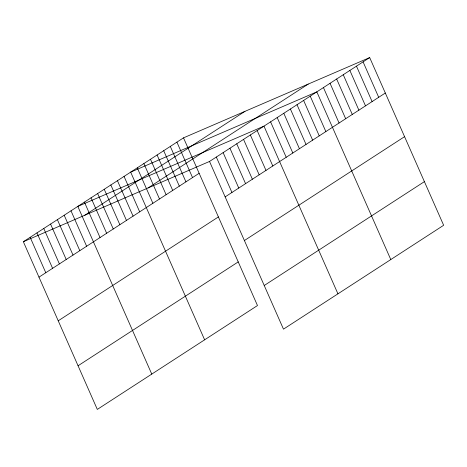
<?xml version="1.0" encoding="UTF-8"?>
<svg xmlns="http://www.w3.org/2000/svg" width="467" height="467" viewBox="0 0 467 467"><rect width="100%" height="100%" fill="white"/><g stroke="black" fill="none" stroke-linecap="round" stroke-linejoin="round"><path stroke-width="0.7" d="M183.519 137.853L257.48 305.546L97.311 409.413L23.35 241.719L183.519 137.853L369.689 57.587L443.65 225.281L283.481 329.147L209.52 161.454L369.689 57.587M84.784 215.229L244.953 111.368M148.08 187.938L308.255 84.078M38.977 277.153L199.146 173.286M225.147 196.887L385.316 93.021M58.229 320.8L218.398 216.933M244.399 240.534L404.568 136.668M78.059 365.766L238.234 261.899M264.229 285.5L424.398 181.634M23.35 241.719L209.52 161.454M363.081 61.872L378.708 97.305M356.473 66.156L372.1 101.59M349.865 70.441L365.498 105.875M343.263 74.726L358.889 110.159M336.654 79.011L352.281 114.444M330.046 83.295L345.673 118.729M323.438 87.58L339.065 123.014M390.791 259.559L316.83 91.865L130.667 172.13L204.628 339.824M310.222 96.149L325.855 131.583M303.62 100.434L319.247 135.862M297.012 104.719L312.639 140.147M290.404 109.004L306.031 144.431M283.796 113.288L299.423 148.716M277.188 117.573L292.815 153.001M270.586 121.852L286.213 157.286M337.939 293.831L263.978 126.137L77.808 206.402L151.769 374.096M257.171 130.556L272.798 165.983M250.359 134.969L265.992 170.402M243.552 139.382L259.179 174.816M236.746 143.795L252.373 179.229M229.939 148.208L245.566 183.642M223.133 152.627L238.76 188.055M216.326 157.04L231.953 192.474M176.911 142.137L192.538 177.571M170.309 146.422L185.936 181.856M163.701 150.707L179.328 186.14M157.093 154.991L172.72 190.425M150.485 159.276L166.112 194.71M143.877 163.561L159.504 198.995M137.269 167.846L152.896 203.279M124.059 176.415L139.686 211.843M117.45 180.7L133.077 216.128M110.842 184.985L126.469 220.412M104.234 189.269L119.861 224.697M97.626 193.554L113.259 228.982M91.024 197.833L106.651 233.267M84.416 202.118L100.043 237.551M71.002 210.821L86.629 246.249M64.195 215.234L79.822 250.668M57.388 219.648L73.015 255.081M50.576 224.061L66.209 259.494M43.77 228.474L59.397 263.908M36.963 232.893L52.59 268.321M30.157 237.306L45.784 272.734"/></g></svg>
